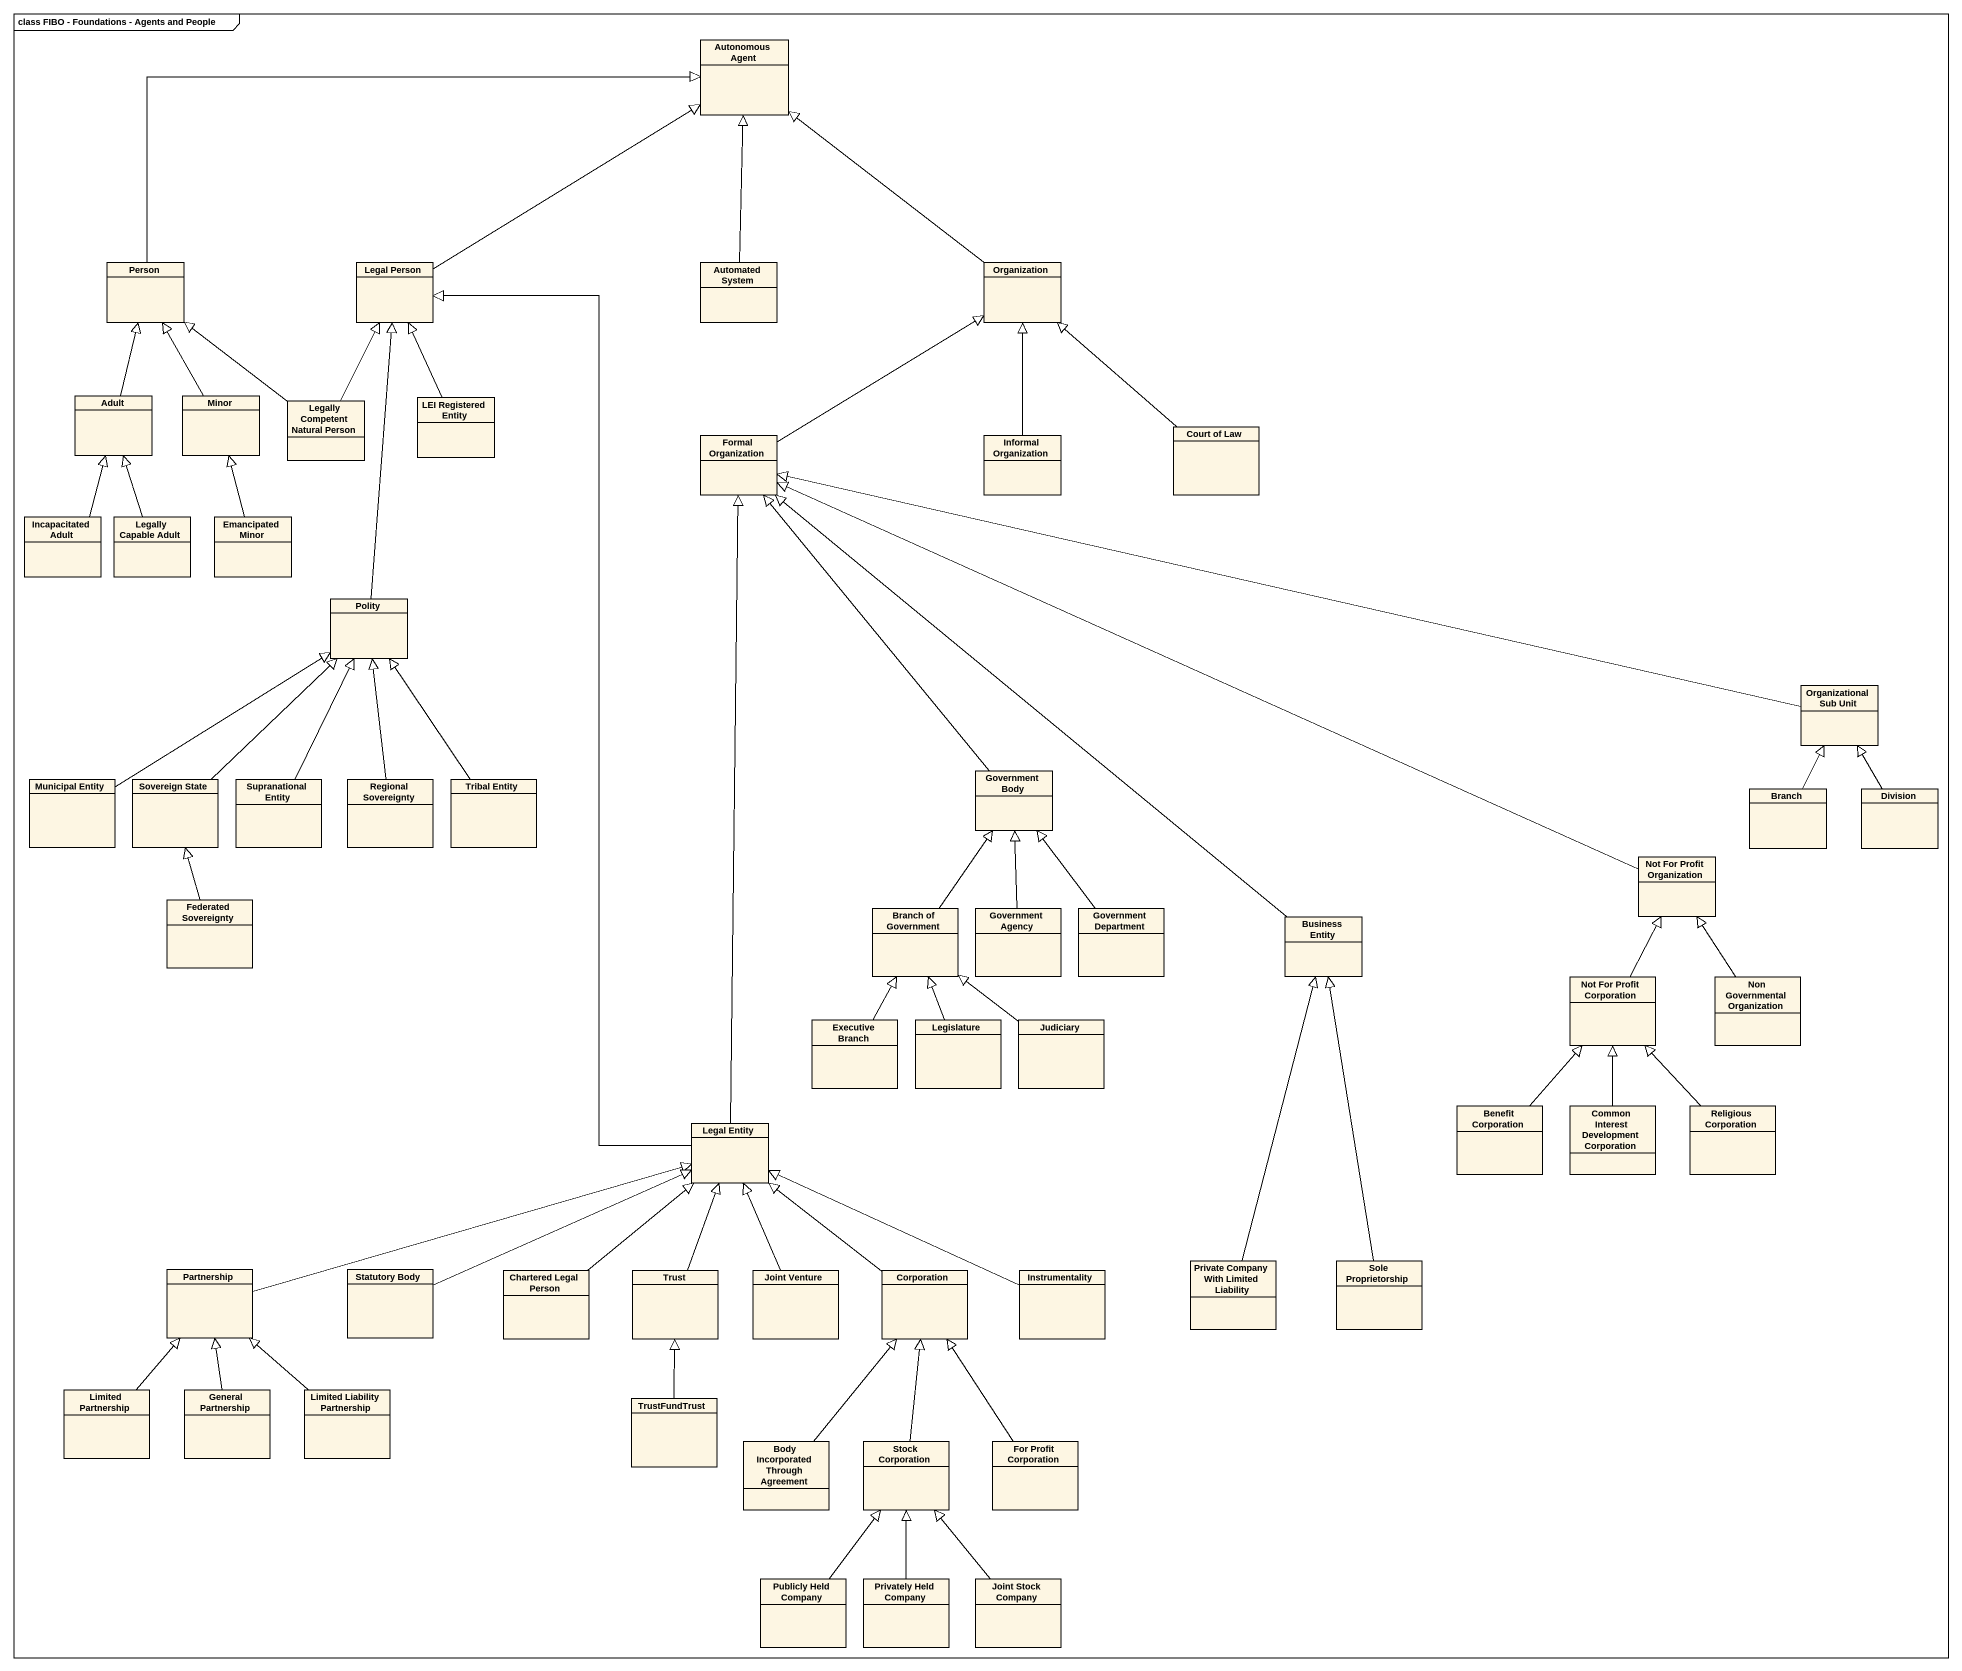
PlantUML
@startuml
mainframe class FIBO - Foundations - Agents and People
hide circle
hide empty members
class "Autonomous Agent" as Autonomous_Agent
class "Person" as Person_
class "Legal Person" as Legal_Person
class "Automated System" as Automated_System
class Organization
class Adult
class Minor
class "Legally Competent Natural Person" as Legally_Competent_Natural
class "LEI Registered Entity" as LEI_Registered_Entity
class "Court of Law" as Court_of_Law
class "Formal Organization" as Formal_Organization
class "Informal Organization" as Informal_Organization
class "Incapacitated Adult" as Incapacitated_Adult
class "Legally Capable Adult" as Legally_Capable_Adult
class "Emancipated Minor" as Emancipated_Minor
class Polity
class "Organizational Sub Unit" as Organizational_Sub_Unit
class "Government Body" as Government_Body
class "Municipal Entity" as Municipal_Entity
class "Sovereign State" as Sovereign_State
class "Supranational Entity" as Supranational_Entity
class "Regional Sovereignty" as Regional_Sovereignty
class "Tribal Entity" as Tribal_Entity
class Branch
class Division
class "Not For Profit Organization" as Not_For_Profit_Organization
class "Federated Sovereignty" as Federated_Sovereignty
class "Branch of Government" as Branch_of_Government
class "Government Agency" as Government_Agency
class "Government Department" as Government_Department
class "Business Entity" as Business_Entity
class "Not For Profit Corporation" as Not_For_Profit_Corporation
class "Non Governmental Organization" as Non_Governmental
class "Executive Branch" as Executive_Branch
class Legislature
class Judiciary
class "Legal Entity" as Legal_Entity
class "Benefit Corporation" as Benefit_Corporation
class "Common Interest Development Corporation" as Common_Interest_Development
class "Religious Corporation" as Religious_Corporation
class Partnership
class "Statutory Body" as Statutory_Body
class "Chartered Legal Person" as Chartered_Legal_Person
class Trust
class "Joint Venture" as Joint_Venture
class Corporation
class Instrumentality
class "Private Company With Limited Liability" as Private_Company_With
class "Sole Proprietorship" as Sole_Proprietorship
class "Limited Partnership" as Limited_Partnership
class "General Partnership" as General_Partnership
class "Limited Liability Partnership" as Limited_Liability
class TrustFundTrust
class "Body Incorporated Through Agreement" as Body_Incorporated_Through
class "Stock Corporation" as Stock_Corporation
class "For Profit Corporation" as For_Profit_Corporation
class "Publicly Held Company" as Publicly_Held_Company
class "Privately Held Company" as Privately_Held_Company
class "Joint Stock Company" as Joint_Stock_Company
Person_ -right-|> Autonomous_Agent
Legal_Person -up-|> Autonomous_Agent
Automated_System -up-|> Autonomous_Agent
Organization -up-|> Autonomous_Agent
Adult -up-|> Person_
Minor -up-|> Person_
Legally_Competent_Natural -up-|> Person_
Legally_Competent_Natural -up-|> Legal_Person
LEI_Registered_Entity -up-|> Legal_Person
Court_of_Law -up-|> Organization
Formal_Organization -up-|> Organization
Informal_Organization -up-|> Organization
Incapacitated_Adult -up-|> Adult
Legally_Capable_Adult -up-|> Adult
Emancipated_Minor -up-|> Minor
Polity -up-|> Legal_Person
Organizational_Sub_Unit -left-|> Formal_Organization
Government_Body -up-|> Formal_Organization
Municipal_Entity -up-|> Polity
Sovereign_State -up-|> Polity
Supranational_Entity -up-|> Polity
Regional_Sovereignty -up-|> Polity
Tribal_Entity -up-|> Polity
Branch -up-|> Organizational_Sub_Unit
Division -up-|> Organizational_Sub_Unit
Not_For_Profit_Organization -left-|> Formal_Organization
Federated_Sovereignty -up-|> Sovereign_State
Branch_of_Government -up-|> Government_Body
Government_Agency -up-|> Government_Body
Government_Department -up-|> Government_Body
Business_Entity -up-|> Formal_Organization
Not_For_Profit_Corporation -up-|> Not_For_Profit_Organization
Non_Governmental -up-|> Not_For_Profit_Organization
Executive_Branch -up-|> Branch_of_Government
Legislature -up-|> Branch_of_Government
Judiciary -up-|> Branch_of_Government
Legal_Entity -up-|> Legal_Person
Legal_Entity -up-|> Formal_Organization
Benefit_Corporation -up-|> Not_For_Profit_Corporation
Common_Interest_Development -up-|> Not_For_Profit_Corporation
Religious_Corporation -up-|> Not_For_Profit_Corporation
Partnership -right-|> Legal_Entity
Statutory_Body -right-|> Legal_Entity
Chartered_Legal_Person -up-|> Legal_Entity
Trust -up-|> Legal_Entity
Joint_Venture -up-|> Legal_Entity
Corporation -up-|> Legal_Entity
Instrumentality -left-|> Legal_Entity
Private_Company_With -up-|> Business_Entity
Sole_Proprietorship -up-|> Business_Entity
Limited_Partnership -up-|> Partnership
General_Partnership -up-|> Partnership
Limited_Liability -up-|> Partnership
TrustFundTrust -up-|> Trust
Body_Incorporated_Through -up-|> Corporation
Stock_Corporation -up-|> Corporation
For_Profit_Corporation -up-|> Corporation
Publicly_Held_Company -up-|> Stock_Corporation
Privately_Held_Company -up-|> Stock_Corporation
Joint_Stock_Company -up-|> Stock_Corporation
@enduml
